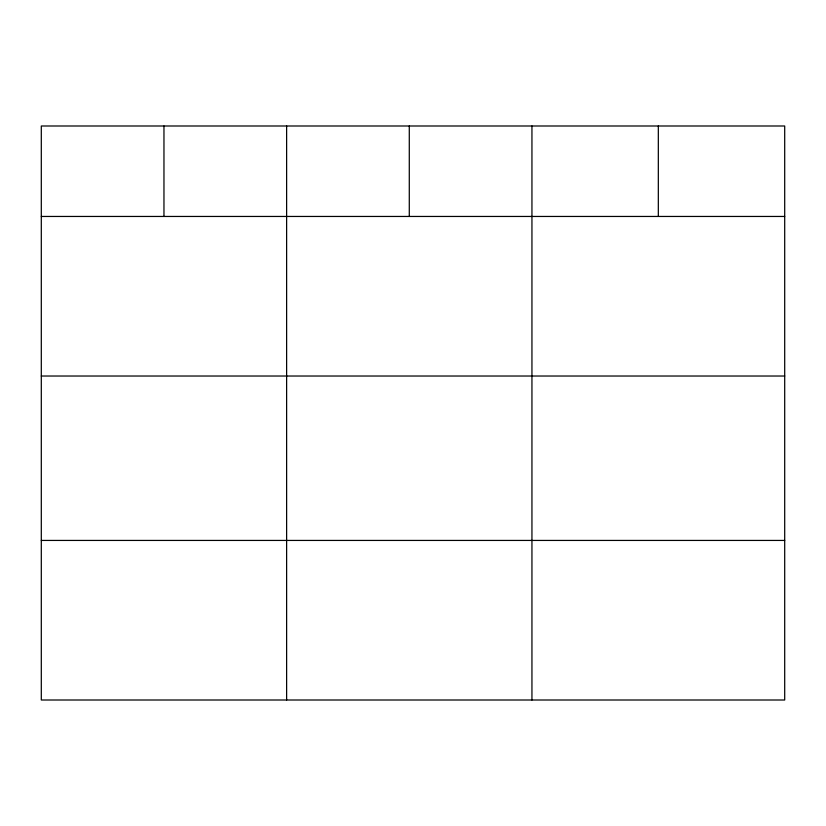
<?xml version="1.0" encoding="UTF-8"?>
<svg xmlns="http://www.w3.org/2000/svg" width="826" height="826" viewBox="0 0 826 826"><rect width="100%" height="100%" fill="white"/><g stroke="black" fill="none" stroke-linecap="round" stroke-linejoin="round"><path stroke-width="1.24" d="M784.7 376.026L784.7 125.996L41.3 125.996L41.3 700.004L784.7 700.004L784.7 376.026L41.3 376.026M41.3 216.453L784.7 216.453M41.3 540.431L784.7 540.431M658.322 125.996L658.322 216.453M531.944 125.996L531.944 700.004M409.283 125.996L409.283 216.453M286.622 125.996L286.622 700.004M163.961 125.996L163.961 216.453"/></g></svg>
